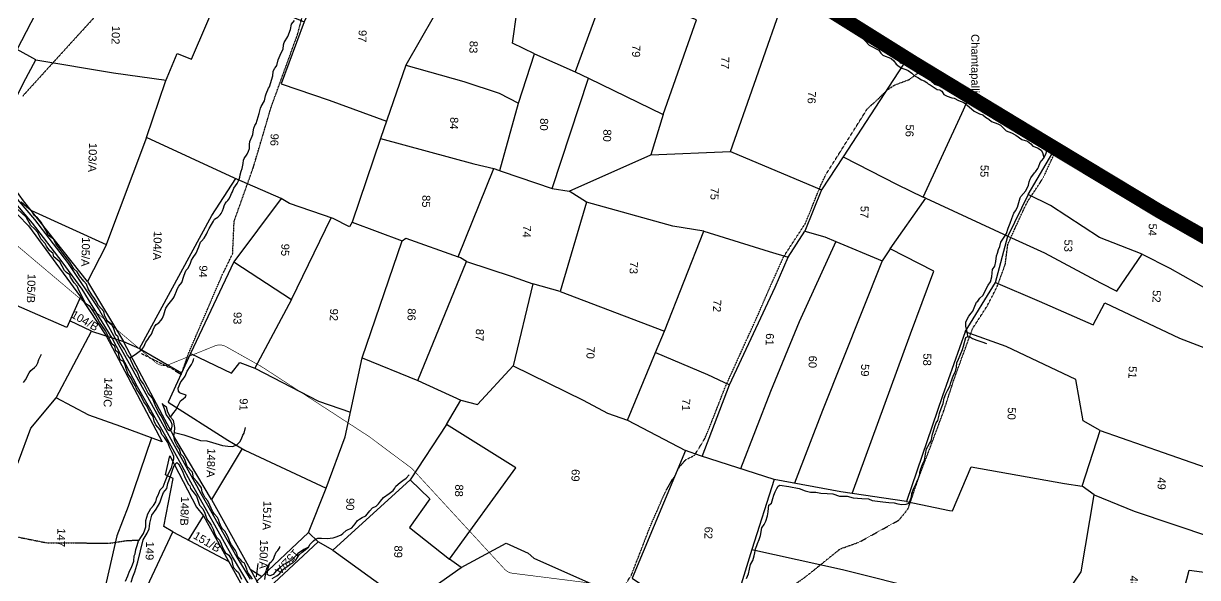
# Model space of a CAD drawing. Header units: inches. Extents: x 337143 to 343737, y 1590289 to 1599624.
# Drawn here: x 340848 to 342678, y 1596621 to 1597485 of the extents above; entities that cross this region are included whole.
import ezdxf

# ---------------------------------------------------------------- set-up
doc = ezdxf.new("R2010")
doc.units = ezdxf.units.IN
doc.header["$MEASUREMENT"] = 0
for name, pattern in [('ACAD_ISO03W100', [30, 12, -18]), ('ACAD_ISO07W100', [3, 0, -3]), ('BORDER', [1.75, 0.5, -0.25, 0.5, -0.25, 0, -0.25])]:
    doc.linetypes.add(name, pattern=pattern)
for name, color, linetype in [('BLOCK', 7, 'Continuous'), ('NALA', 4, 'Continuous'), ('SURVEY_BND', 7, 'Continuous')]:
    doc.layers.add(name, color=color, linetype=linetype)
for name, color, linetype, lineweight in [('FOOTPATH', 150, 'ACAD_ISO07W100', 30), ('ROAD', 1, 'Continuous', 25), ('VILL_BOUNDARY', 6, 'BORDER', 30)]:
    doc.layers.add(name, color=color, linetype=linetype, lineweight=lineweight)
doc.styles.get("Standard").update_dxf_attribs({"font": 'arial.ttf'})
doc.dimstyles.get("Standard").update_dxf_attribs({"dimtxt": 0.18, "dimasz": 0.18, "dimexe": 0.18, "dimexo": 0.0625, "dimgap": 0.09, "dimtad": 0, "dimtih": 1, "dimtoh": 1, "dimdec": 4, "dimzin": 0, "dimdsep": 46, "dimtxsty": 'Standard', "dimcen": 0.09, "dimadec": 0, "dimazin": 0, "dimtfac": 1, "dimtdec": 4, "dimtofl": 0, "dimtmove": 0, "dimatfit": 3, "dimfxl": 0, "dimtolj": 1, "dimtzin": 0, "dimarcsym": 0})

msp = doc.modelspace()

# ---------------------------------------------------------------- linework, layer by layer
at = {"layer": 'BLOCK', "color": 1, "const_width": 1}
msp.add_lwpolyline([(340815.7, 1597157), (341053.8, 1596956.4, 0.278558), (341074.2, 1596953.2), (341145.8, 1596982.3, -0.228011), (341163.1, 1596981.3), (341218.2, 1596950.4, -0.016521), (341219.3, 1596949.7), (341386.6, 1596841), (341386.6, 1596841), (341452, 1596792.2, -0.046215), (341454.7, 1596789.7), (341597.8, 1596634.4, 0.177119), (341610, 1596628.1), (341729, 1596613.1, -0.157751)], format="xyb", dxfattribs=at)
at = {"layer": 'FOOTPATH', "ltscale": 0.002}
for points in [[(341030.8, 1596970.9), (341076.2, 1596948.2), (341093.5, 1596938), (341105.9, 1596973), (341156.9, 1597091.5), (341173.7, 1597125.9), (341176, 1597176.5), (341205.7, 1597259.6), (341233.4, 1597353.3), (341274.8, 1597467.4), (341286, 1597508.9), (341303.9, 1597542), (341343.2, 1597640.1), (341363.7, 1597671.7), (341396.8, 1597703.1), (341445.4, 1597744.8), (341483.3, 1597778.7), (341505.2, 1597804.2), (341534.4, 1597835.8), (341545.3, 1597850.1)], [(340846.7, 1597372), (340895.8, 1597426), (340958.5, 1597494.8), (341000.8, 1597539.2), (341069.2, 1597605.7), (341140.9, 1597660.5), (341206.9, 1597706.1), (341258.4, 1597753.2), (341325.7, 1597779.4), (341355.7, 1597785.8)], [(341770.3, 1596585.2), (341795.9, 1596626.1), (341824.7, 1596700.7), (341848.3, 1596754.6), (341870.8, 1596794.3), (341879.9, 1596804.8), (341893.8, 1596811.7), (341910.1, 1596838.1), (341920.4, 1596863.3), (341941.9, 1596918.3), (341993.3, 1597031.6), (342012.3, 1597075.5), (342033.2, 1597121.7), (342053.5, 1597152.9), (342066.8, 1597173.1), (342079.4, 1597204.5), (342091.3, 1597233.5), (342098.4, 1597248.7), (342163.8, 1597352.4), (342175.4, 1597362.5), (342195.3, 1597381.8), (342205.7, 1597388.8), (342228.7, 1597397.4), (342251, 1597414.2)], [(342023.5, 1596592), (342067.5, 1596622.9), (342121.1, 1596666.1), (342150.8, 1596676.7), (342212.7, 1596710.9), (342227, 1596728.6), (342244.2, 1596778.9), (342264.2, 1596831.4), (342282.7, 1596881.3), (342298.2, 1596929), (342327.4, 1597009.1), (342351.1, 1597045.8), (342366.2, 1597075.7), (342378.5, 1597109.4), (342382.4, 1597140.2), (342393.6, 1597165.1), (342404.7, 1597189.6), (342413.7, 1597208), (342433.5, 1597237.7), (342440.5, 1597250.1), (342454.4, 1597280.6), (342413.4, 1597311.4), (342386.7, 1597328), (342353, 1597347.1), (342333.7, 1597359.3)], [(340794.5, 1596693.4), (340885.1, 1596675.3), (340983, 1596675.2), (341008.4, 1596679), (341027.9, 1596679.9)]]:
    msp.add_lwpolyline(points, dxfattribs=at)
at = {"layer": 'NALA'}
for points in [[(341013.4, 1596963.6), (341021.8, 1596968.9), (341031.9, 1596976.5), (341035.1, 1596981.1), (341038.4, 1596988.2), (341041.6, 1596992.2), (341043.9, 1596996.3), (341047, 1597000.7), (341049.9, 1597007.4), (341051.8, 1597012.1), (341054.4, 1597015.5), (341058.7, 1597018.3), (341062.2, 1597022.7), (341064.1, 1597025.8), (341066.4, 1597030.9), (341068.2, 1597038.1), (341069.5, 1597041.2), (341072.6, 1597045.6), (341076.9, 1597050.8), (341081, 1597056), (341082.5, 1597058.6), (341083.7, 1597061.5), (341086.1, 1597067.6), (341087.4, 1597070.8), (341089.9, 1597075.5), (341094.6, 1597081.2), (341097.6, 1597091.2), (341099.4, 1597096.7), (341101.1, 1597100.4), (341102, 1597101.6), (341104.5, 1597103.6), (341107.9, 1597111.2), (341109.6, 1597115.7), (341112.1, 1597120.2), (341116.8, 1597126.7), (341120.7, 1597136.9), (341123.8, 1597144), (341125, 1597145.3), (341129.1, 1597150.4), (341132.7, 1597156.5), (341134.5, 1597160.1), (341136.8, 1597165.4), (341140.9, 1597171.4), (341143.6, 1597176.5), (341145.6, 1597179.9), (341150.6, 1597182.9), (341154.3, 1597186.7), (341155.9, 1597188.8), (341157.8, 1597192.6), (341159.3, 1597196.9), (341160.6, 1597200.7), (341162.2, 1597204.3), (341164, 1597206.8), (341166.1, 1597209), (341167.6, 1597211.1), (341169.6, 1597214.6), (341172, 1597219.9), (341173.2, 1597222.4), (341175.5, 1597227.9), (341178.2, 1597231.9), (341180.6, 1597235.5), (341182.9, 1597239.7), (341184.8, 1597245), (341185.6, 1597249.1), (341186.8, 1597254.4), (341188.5, 1597258.9), (341190.3, 1597266.5), (341190.5, 1597271.7), (341191.7, 1597274.3), (341196.3, 1597280.9), (341198.2, 1597285.8), (341199.7, 1597290), (341200, 1597295.9), (341200.5, 1597300.8), (341204.1, 1597309), (341205.3, 1597311.7), (341206, 1597318.9), (341206.5, 1597321.8), (341208.4, 1597325.6), (341210.4, 1597329.1), (341212, 1597333.9), (341215, 1597344.2), (341217.1, 1597352.8), (341218.3, 1597355.3), (341223.5, 1597364.2), (341224.7, 1597371.9), (341226, 1597375.2), (341229.6, 1597383.7), (341231, 1597386.1), (341236.5, 1597403.2), (341237, 1597409.9), (341238.9, 1597414.7), (341239.8, 1597415.8), (341242.6, 1597419.3), (341244.5, 1597428), (341249.1, 1597438.8), (341252.2, 1597444.9), (341252.8, 1597451.6), (341254.1, 1597455.2), (341259.7, 1597464.3), (341264, 1597475.4), (341265.7, 1597483.9), (341270, 1597489.6)], [(342138.7, 1597484.1), (342138.2, 1597476.6), (342142.5, 1597470.9), (342149.5, 1597465.6), (342155.9, 1597462.3), (342160, 1597457.8), (342166, 1597450.7), (342171.3, 1597448.3), (342177.2, 1597445.1), (342181.3, 1597443.1), (342184.3, 1597438.7), (342187.8, 1597435.6), (342191, 1597433.8), (342197, 1597431.5), (342200.3, 1597429.9), (342204.7, 1597426.3), (342208.6, 1597421.3), (342213, 1597417.6), (342217, 1597415), (342223.4, 1597413), (342227.3, 1597411.6), (342232.6, 1597407.1), (342237.1, 1597402.9), (342242.3, 1597400.4), (342247.7, 1597396.9), (342252.1, 1597395.5), (342256.2, 1597392.5), (342258.2, 1597390.9), (342261.3, 1597389), (342272.2, 1597382.1), (342276.7, 1597381.3), (342279.7, 1597379.3), (342282.7, 1597374.1), (342287.9, 1597371.4), (342295.4, 1597369), (342299, 1597368.4), (342305.5, 1597364.7), (342313.9, 1597361.7), (342322.3, 1597354.6), (342330, 1597348.3), (342338.4, 1597344), (342343.4, 1597342.5), (342347.6, 1597338.5), (342352.7, 1597335.4), (342357, 1597331.8), (342366.7, 1597328.1), (342371.3, 1597326.2), (342380.1, 1597317.5), (342388, 1597314.3), (342395.2, 1597310.7), (342404.2, 1597303.9), (342413, 1597301.3), (342418.2, 1597297.2), (342421.4, 1597293.5), (342428.8, 1597290.9), (342434.5, 1597287.4), (342436.3, 1597283.7), (342438.8, 1597276)], [(342319.9, 1596996.9), (342319.7, 1597002.4), (342316.9, 1597012.8), (342317, 1597019.8), (342321.6, 1597028.6), (342325.2, 1597033.2), (342327.7, 1597036.3), (342331.1, 1597044.1), (342332.8, 1597048.1), (342333.7, 1597050.3), (342335.9, 1597052.1), (342338.7, 1597056.7), (342343.4, 1597061.1), (342351.6, 1597076.8), (342355.4, 1597082.3), (342357.7, 1597090.1), (342357.9, 1597096.2), (342358.7, 1597101.5), (342362.2, 1597106.7), (342364, 1597113.9), (342365, 1597122.8), (342366.5, 1597126.8), (342368.1, 1597132.4), (342369.9, 1597137.1), (342371.8, 1597143.8), (342376.8, 1597151.6), (342380.4, 1597157.6), (342383, 1597165.7), (342386.2, 1597173.7), (342388.5, 1597181), (342391.7, 1597189.3), (342394.4, 1597193), (342397.8, 1597198.5), (342401.9, 1597213.1), (342403, 1597215.1), (342410.7, 1597223.8), (342414.8, 1597232.7), (342415.6, 1597237.9), (342417.4, 1597242), (342418.5, 1597244.3), (342424.2, 1597251.8), (342425.7, 1597253.7), (342429.2, 1597258.9), (342430.1, 1597260.9), (342432.8, 1597268.3), (342438, 1597274.5), (342442, 1597282), (342443, 1597284.9), (342442.5, 1597287.8), (342438.3, 1597291.6), (342433.9, 1597293.3), (342428.8, 1597295.3), (342423.1, 1597299.4), (342414.9, 1597307.8), (342405.3, 1597308.7), (342399.3, 1597314.7), (342393.2, 1597316.8), (342379.2, 1597327.6), (342370.6, 1597333.1), (342361.1, 1597336), (342354.2, 1597340.6), (342346.6, 1597347.2), (342336.1, 1597351.5), (342326.9, 1597359.2), (342322.4, 1597362.6), (342304.6, 1597373), (342294.4, 1597376.1), (342288, 1597380.8), (342281.4, 1597385.7), (342268.9, 1597389.8), (342262.5, 1597395.2), (342255.1, 1597402.5), (342246.3, 1597404.8), (342238.2, 1597410.9), (342226.2, 1597419.7), (342215.6, 1597422.9), (342211.5, 1597429.1), (342204.6, 1597432.5), (342194.6, 1597439.3), (342186.8, 1597446.5), (342175.5, 1597452.6), (342167.9, 1597457.5), (342161.8, 1597464.8), (342151, 1597471.3), (342146, 1597475.8), (342145.4, 1597479.8)], [(341006.6, 1596615.8), (341010, 1596624.1), (341012.8, 1596631.1), (341015.1, 1596634.9), (341016.5, 1596638.5), (341017.7, 1596641.1), (341019.7, 1596646.9), (341020.1, 1596655), (341021.7, 1596658.3), (341022.6, 1596664.9), (341024.7, 1596671.6), (341027, 1596678.5), (341027.9, 1596679.9), (341030.5, 1596683.9), (341034.6, 1596690.2), (341036.8, 1596695.9), (341038.1, 1596700.5), (341038.2, 1596705.3), (341038.4, 1596710.3), (341041.3, 1596720.9), (341043.5, 1596724.4), (341045.9, 1596729.2), (341050.4, 1596733.5), (341053.8, 1596739.2), (341055.5, 1596745.9), (341057.5, 1596749.6), (341060.9, 1596758.2), (341065.4, 1596762.8), (341068.2, 1596771.1), (341071.5, 1596778.8), (341075.2, 1596786.5), (341078.1, 1596792.4), (341080.4, 1596800.5), (341082, 1596806.6), (341082.2, 1596810.1), (341079.3, 1596816.1), (341075.9, 1596823.4), (341072.6, 1596832), (341067.2, 1596839.6), (341063, 1596844.5), (341060.8, 1596851.8), (341053.9, 1596859.3), (341051.4, 1596865.2), (341049.9, 1596872.2), (341044, 1596880.2), (341039.6, 1596889), (341035.2, 1596895.1), (341030.3, 1596905), (341027.7, 1596909), (341024.4, 1596914.3), (341021.9, 1596920.8), (341017.6, 1596927.3), (341015.3, 1596932.2), (341010.9, 1596938.3), (341008.1, 1596945.6), (341005.9, 1596952.4), (341003.5, 1596958), (340998.2, 1596960.5), (340996.9, 1596965.6), (340995.5, 1596971.6), (340991.6, 1596974.6), (340989.7, 1596982), (340985.7, 1596985.2), (340975.6, 1597005.8), (340966.1, 1597019.1), (340960, 1597030.7), (340955.8, 1597037.6), (340951.5, 1597043.7), (340944.8, 1597048), (340938.7, 1597060.5), (340934.1, 1597068.1), (340931.1, 1597075.3), (340926.3, 1597080.6), (340920.8, 1597089.3), (340919.8, 1597093.2), (340914.5, 1597096.9), (340911.4, 1597099.6), (340907.6, 1597106.7), (340904, 1597113.2), (340894.7, 1597121.2), (340894, 1597126.1), (340887.9, 1597131), (340883.6, 1597137.6), (340881.4, 1597142.1), (340874.6, 1597149), (340870, 1597158.9), (340864.9, 1597164.6), (340858.9, 1597170.2), (340851.8, 1597182.9), (340831.2, 1597201.5)], [(341124.9, 1596761.2), (341118, 1596770.9), (341112.6, 1596776.8), (341111.2, 1596785.6), (341102.9, 1596794.2), (341101.7, 1596797.4), (341099.3, 1596805.1), (341096.3, 1596810), (341092.7, 1596813.8), (341090.8, 1596821.6), (341087, 1596826.8), (341083.6, 1596833.7), (341082.2, 1596841.8), (341083, 1596847.4), (341083.7, 1596855.1), (341081.3, 1596866.1), (341076.9, 1596871.1), (341072.6, 1596879), (341070.6, 1596887), (341065.9, 1596890.1), (341064, 1596892.7), (341066.9, 1596885), (341069.8, 1596875.1), (341074.3, 1596869.4), (341077.4, 1596864.7), (341078.7, 1596860.6), (341078.6, 1596857.3), (341078.5, 1596854.8), (341077.2, 1596850.8), (341075.3, 1596849.8), (341072.4, 1596851.4), (341069, 1596859.7), (341065.9, 1596866.6), (341062, 1596873.4), (341057.6, 1596880.9), (341053.1, 1596890.5), (341048.7, 1596900.8), (341041.9, 1596908.5), (341038.4, 1596916.2), (341034.8, 1596923), (341029.4, 1596929.9), (341026.1, 1596938.2), (341024.2, 1596942.9), (341019.9, 1596948.9), (341013.4, 1596963.6), (341009.5, 1596967.7), (341004.9, 1596977.1), (340996.6, 1596989.3), (340995.2, 1596996.4), (340991.4, 1596999.5), (340988.3, 1597008.7), (340985.2, 1597015.6), (340978.5, 1597020.9), (340974.6, 1597028.6), (340972.6, 1597035.9), (340964.4, 1597045.4), (340960.9, 1597051.8), (340958.5, 1597056.1), (340954.2, 1597062.1), (340948.4, 1597071.4), (340945.6, 1597078.4), (340941.8, 1597083.2), (340934.7, 1597091.4), (340931.3, 1597097.6), (340925.9, 1597102.2), (340919.8, 1597112.9), (340908.7, 1597126.9), (340898.1, 1597141.5), (340894.2, 1597148.4), (340886.2, 1597155.1), (340882.1, 1597162.6), (340875.3, 1597175.3), (340869.6, 1597181.8), (340863.8, 1597186.3), (340860.6, 1597192.3), (340852, 1597198.9), (340844.1, 1597206.3)], [(341974.9, 1596619.8), (341976.7, 1596623.5), (341978.1, 1596627.3), (341981.3, 1596641.8), (341984.9, 1596647.9), (341986.8, 1596655.2), (341988, 1596660.1), (341988.8, 1596666.1), (341990.9, 1596671.3), (341992.3, 1596674.3), (341994.9, 1596680.8), (341996.8, 1596687.1), (341998.7, 1596698.9), (342002.4, 1596704.1), (342004.9, 1596709.4), (342007.8, 1596717.5), (342008.8, 1596723.9), (342009.3, 1596729.5), (342009.9, 1596734.2), (342013.8, 1596737.5), (342016.1, 1596744.4), (342017.6, 1596749.7), (342019.5, 1596754.8), (342021, 1596758.3), (342022.2, 1596760.4), (342024.6, 1596763.7), (342026.7, 1596765.3), (342041.1, 1596763.4), (342057, 1596760), (342066.2, 1596756.7), (342074.9, 1596754.5), (342083.1, 1596754.3), (342091.1, 1596752.9), (342101, 1596752.2), (342109.4, 1596751.6), (342119.8, 1596748.2), (342131.8, 1596748), (342141.4, 1596745.8), (342154.6, 1596744.4), (342165.4, 1596744.3), (342170.8, 1596741.6), (342187.8, 1596739.3), (342197.1, 1596738.3), (342205.4, 1596737.8), (342211.1, 1596736.3), (342217.1, 1596735.1), (342224, 1596735.8), (342228.6, 1596737.1), (342232.4, 1596747), (342232.6, 1596752.3), (342235.2, 1596759.4), (342237.4, 1596764), (342239.4, 1596768.2), (342241.2, 1596771.9), (342243.1, 1596776.4), (342244.1, 1596779.4), (342245.4, 1596782.3), (342245.5, 1596785.6), (342246.7, 1596790.6), (342248.6, 1596795), (342249.5, 1596797.7), (342252.3, 1596804.2), (342254.2, 1596813.7), (342255.7, 1596822), (342260.2, 1596830.1), (342262.4, 1596833.6), (342263.2, 1596836.4), (342264, 1596839.8), (342265.2, 1596844.9), (342265.9, 1596848.1), (342268.6, 1596856.7), (342270.9, 1596862.3), (342273.4, 1596866.1), (342275.5, 1596874.2), (342275.9, 1596877.7), (342278.5, 1596884.7), (342281.6, 1596892.8), (342283.1, 1596901), (342285.8, 1596907.6), (342288.2, 1596912.9), (342290.3, 1596916.4), (342292.5, 1596921.3), (342293.5, 1596925.1), (342295.1, 1596929.5), (342295.8, 1596931.1), (342297.6, 1596936.5), (342301, 1596942.6), (342302.4, 1596949.3), (342302.9, 1596955.8), (342305.4, 1596961.7), (342308, 1596967.9), (342311.7, 1596976.7), (342313.5, 1596982), (342317, 1596995.5), (342319.9, 1596996.9), (342324.2, 1596996.1), (342327.2, 1596993.7), (342334.2, 1596991.2), (342342, 1596988.5), (342349.2, 1596985.9)], [(340847.3, 1596925.3), (340850.7, 1596929.7), (340856.2, 1596940.2), (340859.1, 1596944.1), (340864.7, 1596948.7), (340867.9, 1596951.8), (340869.9, 1596956.1), (340871.6, 1596960.9), (340875.4, 1596969.4)], [(341076.9, 1596871.1), (341079.6, 1596875.1), (341082, 1596878.4), (341084.7, 1596881.8), (341088.6, 1596889.7), (341089.9, 1596891.5), (341092.2, 1596896.5), (341096.3, 1596899.7), (341100.1, 1596902.9), (341100.1, 1596902.9), (341101.2, 1596905.6), (341101.2, 1596905.6), (341093.6, 1596908.4), (341091.1, 1596909), (341089.4, 1596912), (341088.9, 1596916.7), (341093.1, 1596926.2), (341095.9, 1596930.1), (341099.6, 1596935.2), (341100.5, 1596938), (341102.9, 1596942.9), (341107.5, 1596950), (341109.6, 1596953.3), (341111.4, 1596957.3), (341112.5, 1596960.6), (341113.4, 1596962.9)], [(341083, 1596847.4), (341097.8, 1596843.6), (341123.8, 1596835.2), (341133.4, 1596834.6), (341142, 1596831.7), (341157.8, 1596827.2), (341166.2, 1596826.2), (341173.7, 1596825.5), (341180, 1596828.4), (341185, 1596833.1), (341187.4, 1596837.8), (341189.5, 1596843.3), (341191.8, 1596846.3), (341193.5, 1596855)], [(341015.2, 1596614.3), (341018.2, 1596622.7), (341020.9, 1596630.1), (341025.6, 1596645.9), (341034.2, 1596680.1), (341040.5, 1596690.6), (341043.4, 1596697.2), (341044.2, 1596701.7), (341044.6, 1596706.4), (341047.5, 1596718.5), (341054.3, 1596727.7), (341060.2, 1596737.9), (341063.3, 1596747.4), (341066, 1596754), (341071.2, 1596760.4), (341072.6, 1596768.1), (341077.2, 1596780.7), (341080.6, 1596790.2), (341082.6, 1596796.1), (341086.4, 1596800.8), (341089, 1596798.7), (341094.8, 1596788.2), (341098.6, 1596779), (341104.3, 1596767), (341106.7, 1596764.4), (341108.1, 1596760.2), (341111.8, 1596755.6), (341117.3, 1596748), (341120.2, 1596738.9), (341122, 1596734.2), (341127.1, 1596728.4), (341130.4, 1596721.9), (341132.6, 1596715.7), (341134.6, 1596710.7), (341137.2, 1596707.5), (341140.3, 1596702.9), (341143.4, 1596696.9), (341145.3, 1596690.7), (341148.1, 1596684.9), (341153.3, 1596679.7), (341156, 1596673.9), (341157.9, 1596668.3), (341162.7, 1596660.1), (341167.7, 1596656.2), (341172, 1596649.5), (341174.5, 1596637.4), (341179.2, 1596632.3), (341182.9, 1596629.2), (341184.8, 1596624.5), (341187.7, 1596619)], [(341291.9, 1596669), (341294.8, 1596673.3), (341300, 1596678.7), (341302.8, 1596681), (341306.3, 1596682.6), (341312, 1596682.6), (341321.1, 1596682.3), (341330.3, 1596683.1), (341336.9, 1596685.4), (341342.7, 1596688), (341345.6, 1596690.2), (341350.9, 1596694.7), (341359.5, 1596699.1), (341364.5, 1596705.3), (341368.4, 1596710.2), (341371.6, 1596712.4), (341375.9, 1596715), (341381.3, 1596717.6), (341387.8, 1596725.3), (341391.8, 1596729.8), (341397.5, 1596732.4), (341401.3, 1596736.1), (341404.2, 1596740.3), (341408.9, 1596746.2), (341417.6, 1596752.3), (341423.9, 1596756.8), (341426.4, 1596760.8), (341428.1, 1596764), (341434.7, 1596769.4), (341439.2, 1596772.6), (341444, 1596776.1), (341448.9, 1596781.6)], [(341204.7, 1596618.7), (341202.1, 1596623.3), (341199.1, 1596627.3), (341197.6, 1596629.3), (341196.5, 1596632.5), (341195.8, 1596634.3), (341194.7, 1596637.2), (341193.2, 1596641.4), (341191.4, 1596644.1), (341189.2, 1596645.3), (341186.4, 1596649.2), (341182.5, 1596653.2), (341181.2, 1596655.5), (341180, 1596659.3), (341178, 1596663.3), (341175.5, 1596667.2), (341171.9, 1596672.3), (341169.3, 1596676.9), (341167.8, 1596681.8), (341165.7, 1596686.3), (341161.5, 1596693.8), (341157.6, 1596697.2), (341156, 1596700.3), (341154.7, 1596703.2), (341153.3, 1596706.8), (341151.8, 1596711.8), (341150.1, 1596714.9), (341145.4, 1596720.3), (341142.2, 1596724.9), (341138.3, 1596734.3), (341134.8, 1596741.1), (341130.6, 1596745.5), (341128.5, 1596749.7), (341126, 1596754.7), (341124.9, 1596761.2)], [(341231.9, 1596644.2), (341234, 1596646.5), (341235.7, 1596648.2), (341237.3, 1596650.1), (341238.9, 1596654.5), (341241.3, 1596661.1), (341244.3, 1596663.7), (341247.3, 1596668.1), (341247.3, 1596669.6)], [(341235.5, 1596619.9), (341242.7, 1596624.2), (341247, 1596627.5), (341251.1, 1596632.8), (341262.8, 1596641.5), (341267.3, 1596644.4), (341272, 1596648.4), (341277.3, 1596656.7), (341281.9, 1596660.7), (341291.9, 1596669), (341284.6, 1596665), (341280.8, 1596662.6), (341275.4, 1596658.7), (341271, 1596654.2), (341265.2, 1596648.4), (341262, 1596646.3), (341258.3, 1596643.7), (341253.1, 1596641.8), (341247.4, 1596636.7), (341241.5, 1596632), (341239.4, 1596629.1), (341236.7, 1596626.4), (341233.3, 1596624.4), (341231.4, 1596624), (341229.4, 1596625.2), (341227.7, 1596626), (341228.9, 1596635.9), (341231.9, 1596644.2), (341229.6, 1596641), (341226.7, 1596635.4), (341225.2, 1596631.5), (341224.3, 1596628.9), (341224.2, 1596625.8), (341224, 1596621.8), (341223.4, 1596618.6)]]:
    msp.add_lwpolyline(points, dxfattribs=at)
at = {"layer": 'ROAD'}
for points in [[(341228.7, 1596561), (341173.5, 1596653.7), (341108.3, 1596770.2), (341094.3, 1596795.8), (341069.7, 1596841.2), (341025.5, 1596918.8), (340985.7, 1596994.4), (340938.8, 1597070.7), (340907.7, 1597113.1), (340861.6, 1597173.6), (340815.2, 1597227.9)], [(340820.1, 1597231.7), (340864.7, 1597179.3), (340916.1, 1597112.4), (340965.7, 1597038.4), (341012.1, 1596954.8), (341061.4, 1596866.3), (341114.4, 1596770.5), (341124.3, 1596752.3), (341136.6, 1596730.4), (341157.9, 1596692.8), (341180.2, 1596653.4), (341201.1, 1596619.1)]]:
    msp.add_lwpolyline(points, dxfattribs=at)
at = {"layer": 'SURVEY_BND'}
for points in [[(341644.3, 1597437.6), (341610.1, 1597453.8), (341616.9, 1597501.9), (341638, 1597639.7), (341648.1, 1597692.4), (341666.1, 1597769.1)], [(341487.7, 1597546.1), (341337.4, 1597610.1), (341310.6, 1597542.5), (341285.1, 1597487.4), (341249.3, 1597390.8), (341324.3, 1597365.4), (341413.4, 1597332.3)], [(340866.7, 1597428.1), (340837.5, 1597444.1), (340910.5, 1597585), (340953.6, 1597573.1), (340989, 1597545.4), (341063.1, 1597514.2), (341095.7, 1597581.8)], [(341359.9, 1597174.9), (341356.1, 1597167.8), (341330.5, 1597181), (341262.2, 1597204.1), (341249.1, 1597211.8), (341176.7, 1597243.8), (341039.3, 1597306.9), (341069, 1597394.2), (341087.1, 1597437.7), (341109.3, 1597429.2), (341157.2, 1597540.7), (341285.1, 1597487.4)], [(341616.9, 1597501.9), (341508.6, 1597533.5), (341443.8, 1597419.7), (341534.4, 1597394.2), (341589.5, 1597376.3), (341619.2, 1597360.4)], [(341844.8, 1597342.7), (341897.2, 1597490.5), (341756.9, 1597542.6), (341707.8, 1597409.3), (341728.7, 1597399.5)], [(341950.2, 1597285.1), (341987.1, 1597390.4), (342040.6, 1597543.4)], [(340847.7, 1597208.5), (340792.7, 1597283.3), (340847.3, 1597392), (340866.7, 1597428.1), (340987.8, 1597408), (341069.8, 1597396.2)], [(341590.5, 1597255.4), (341619.2, 1597360.4), (341644.3, 1597437.6), (341707.8, 1597409.3)], [(342225.3, 1597429.9), (342125.9, 1597277.1), (342210.1, 1597234), (342250.6, 1597214.3)], [(341443.8, 1597419.7), (341404.1, 1597305.6), (341549.9, 1597266), (341580.8, 1597258.6)], [(341671.8, 1597227.6), (341728.7, 1597399.5), (341844.8, 1597342.7), (341826, 1597279.9)], [(342254.6, 1597212.5), (342250.6, 1597214.3), (342310.8, 1597344.3), (342322.9, 1597370.7)], [(341039.3, 1597306.9), (340975.2, 1597137.3), (340947.5, 1597082.8), (341003.4, 1596989.3)], [(341404.1, 1597305.6), (341359.9, 1597174.9), (341438.2, 1597146.3), (341443.6, 1597150.4), (341525.6, 1597121.3)], [(341908.2, 1597161.1), (341859.9, 1597168.8), (341725.7, 1597206.3), (341698.2, 1597223.2), (341826, 1597279.9), (341950.2, 1597285.1), (342092.1, 1597225.5)], [(342125.9, 1597277.1), (342092.1, 1597225.5), (342065.7, 1597161.3)], [(342414.3, 1597218.4), (342456.1, 1597290.1)], [(341538.4, 1597113.8), (341528.8, 1597119.7), (341525.6, 1597121.3), (341580.8, 1597258.6), (341593.7, 1597254.3), (341671.8, 1597227.6), (341698.2, 1597223.2)], [(341028.2, 1596978.1), (341141, 1597185.4), (341178.4, 1597243)], [(342591.7, 1597125.1), (342525.6, 1597151.3), (342449.2, 1597201.3), (342414.3, 1597218.4), (342382.3, 1597153.2)], [(340822.9, 1597202.8), (340855.3, 1597169.3), (340936.2, 1597058.7), (340915.3, 1597010.8), (340790.7, 1597064.8), (340806.8, 1597115.3)], [(340947.5, 1597082.8), (340847.7, 1597208.5)], [(341249.1, 1597211.8), (341175.6, 1597113.4), (341265.7, 1597054.4), (341327.2, 1597182.1)], [(341725.7, 1597206.3), (341684.5, 1597067.2), (341847.1, 1597005.2)], [(342199, 1597133.8), (342254.6, 1597212.5), (342382.3, 1597153.2)], [(340859.8, 1597193.4), (340976.5, 1597140.5)], [(341375.9, 1596963.7), (341438.2, 1597146.3)], [(341833.1, 1596972.1), (341847.1, 1597005.2), (341908.2, 1597161.1), (342010.1, 1597129.3), (342039.8, 1597120.5)], [(341905.6, 1596810.1), (341948.5, 1596921.7), (342019.6, 1597074.1), (342039.8, 1597120.5), (342065.7, 1597161.3), (342096.9, 1597152.3), (342114.5, 1597144.9), (342057.2, 1597019.6), (342012.5, 1596911.4), (341965.8, 1596791)], [(342363.4, 1597081.1), (342382.3, 1597153.2), (342439.6, 1597127.5), (342527, 1597080.4), (342552.2, 1597067.8), (342591.7, 1597125.1), (342634.9, 1597103.5), (342695.9, 1597069.2), (342754.9, 1597035.5), (342785.8, 1597097.2)], [(342114.5, 1597144.9), (342186.5, 1597115), (342093.5, 1596881.8), (342049.9, 1596768.4)], [(342139.9, 1596752.2), (342230.7, 1597001.1), (342267.3, 1597098.7), (342199, 1597133.8), (342186.5, 1597115)], [(341175.6, 1597113.4), (341108.2, 1596970.7), (341171.7, 1596940), (341185, 1596956.7), (341208.5, 1596947.9)], [(341462.4, 1596928.5), (341538.4, 1597113.8), (341609.5, 1597090.4), (341641.8, 1597078.9)], [(341684.5, 1597067.2), (341641.8, 1597078.9), (341611.2, 1596951.3)], [(342526.4, 1596850.6), (342499.8, 1596865.4), (342488.3, 1596930.1), (342379.7, 1596981.6), (342315.7, 1597004.4), (342363.4, 1597081.1), (342431.1, 1597051.9), (342515.4, 1597015.4), (342533.6, 1597049.3), (342650, 1596994.5), (342740.7, 1596959.8), (342795.8, 1596936.7)], [(340936.2, 1597058.7), (340976.7, 1596998)], [(341265.7, 1597054.4), (341208.5, 1596947.9), (341307.4, 1596896.3), (341357.5, 1596878.9)], [(340798.6, 1596705.5), (340839.7, 1596802.3), (340859, 1596854.1), (340898.6, 1596901.6), (340953.4, 1597005.5), (340919.9, 1597021.3)], [(340953.4, 1597005.5), (341003.4, 1596989.3)], [(342315.7, 1597004.4), (342280.5, 1596904.6), (342224.6, 1596739.8), (342291.3, 1596726), (342296.4, 1596725.1), (342325.5, 1596793.7), (342471.1, 1596767.7), (342498.3, 1596764)], [(340976.7, 1596998), (341063.9, 1596832.9), (340999.5, 1596857), (340949.6, 1596874.2), (340898.6, 1596901.6)], [(341140.6, 1596742.9), (341082.2, 1596841.8), (341064.1, 1596874.3), (341018.5, 1596960.8), (341003.4, 1596989.3), (341028.2, 1596978.1), (341094.1, 1596940.2)], [(341108.2, 1596970.7), (341072.9, 1596894.5), (341166.1, 1596835.5), (341192.5, 1596820.1), (341319.7, 1596760.5)], [(341291.9, 1596691.7), (341319.7, 1596760.5), (341349.1, 1596840.6), (341375.9, 1596963.7), (341462.4, 1596928.5), (341529.6, 1596897.8)], [(341789.3, 1596866.5), (341833.1, 1596972.1), (341914.1, 1596937.7), (341948.5, 1596921.7)], [(341529.9, 1596637.2), (341511.6, 1596650.2), (341615.3, 1596792.6), (341506.9, 1596860), (341529.6, 1596897.8), (341555.7, 1596890.8), (341611.2, 1596951.3), (341720.3, 1596897.6), (341758.4, 1596877.3), (341789.3, 1596866.5), (341879.6, 1596819.5)], [(341506.9, 1596860), (341450.5, 1596773.6), (341481.4, 1596744.1), (341449.2, 1596699.5), (341511.6, 1596650.2)], [(341047.2, 1596839.1), (341010.8, 1596732.3), (340993.2, 1596686.4), (340958.4, 1596534.3), (340946, 1596508.7), (340820, 1596542.8), (340747.9, 1596559.8)], [(342517.2, 1596750.3), (342498.3, 1596764), (342526.4, 1596850.6), (342624.5, 1596816.5), (342735.1, 1596778)], [(341188.4, 1596822.5), (341140.6, 1596742.9), (341211.6, 1596615.7)], [(342018, 1596774.4), (341903.2, 1596810.9), (341879.6, 1596819.5), (341796.8, 1596620.3), (341812.6, 1596609.5), (341932.3, 1596558.2), (341954.1, 1596570.4)], [(341080.6, 1596692.8), (341066.3, 1596700.8), (341081.1, 1596775.8), (341068.9, 1596781.7), (341075.7, 1596811.2), (341117.4, 1596731.1), (341128.1, 1596717.7), (341194.2, 1596598.1), (341122.3, 1596527.9), (341093.2, 1596506.4), (341012.5, 1596547.6), (341080.6, 1596692.8), (341167.5, 1596646.4)], [(341450.5, 1596773.6), (341330.1, 1596664), (341409.1, 1596607.1)], [(342224.6, 1596739.8), (342122.2, 1596754.8), (342018, 1596774.4), (341983.5, 1596665.2), (342124.9, 1596633.7), (342255.3, 1596601.3), (342224.2, 1596514.2), (342189.6, 1596400.4), (342348.4, 1596399.3), (342361.9, 1596418.3), (342379.9, 1596500.8), (342434, 1596537.6)], [(342523.8, 1596504.2), (342434, 1596537.6), (342496.7, 1596630.5), (342517.2, 1596750.3), (342579.3, 1596724.7), (342700, 1596684.4)], [(341105, 1596679.8), (341128.1, 1596717.7)], [(341223, 1596598.8), (341211.6, 1596615.7), (341291.9, 1596691.7), (341306.8, 1596677.1)], [(341330.1, 1596664), (341306.8, 1596677.1), (341223, 1596598.8), (341266.1, 1596520.6), (341317.4, 1596486.3), (341353.7, 1596552.5), (341383.9, 1596584.8), (341388.9, 1596578)], [(341339.1, 1596475.3), (341365.5, 1596544.3), (341409.1, 1596607.1), (341454, 1596583.8), (341529.9, 1596637.2), (341600.2, 1596674.8), (341634.3, 1596659.5), (341643.2, 1596651.8), (341747.1, 1596605.6), (341781.5, 1596590.7)], [(341983.5, 1596665.2), (341954.1, 1596570.4), (341984, 1596555.3), (342032.2, 1596558.9), (342161.9, 1596529.4), (342224.2, 1596514.2)], [(341201.1, 1596634.6), (341219.3, 1596623)], [(342735.7, 1596248), (342592.9, 1596279.9), (342545.9, 1596297.1), (342609.7, 1596390.4), (342623, 1596470.1), (342665.1, 1596633.1), (342806.2, 1596614.2), (342910.1, 1596599.4), (342862.4, 1596450.5)]]:
    msp.add_lwpolyline(points, dxfattribs=at)
at = {"layer": 'VILL_BOUNDARY', "color": 6, "linetype": 'ACAD_ISO03W100', "lineweight": -2, "ltscale": 3, "const_width": 22.3}
msp.add_lwpolyline([(342097.3, 1597509.9), (342235.8, 1597423.4), (342416.5, 1597314), (342617.7, 1597192.9), (342842.9, 1597064.8), (342977.4, 1597003.7), (343035.4, 1596975.5), (343183.9, 1596925.7), (343282.9, 1596891.9), (343382.3, 1596861.5), (343602.2, 1596796.5), (343557.4, 1596542.2), (343513.5, 1596422.5), (343500, 1596294.5), (343490, 1596223.8), (343470.5, 1596125), (343423.5, 1596011.8), (343408.7, 1595926.1), (343490.1, 1595788.3), (343536.3, 1595628.9), (343534.2, 1595527.4), (343511.6, 1595380), (343528.8, 1595260.5), (343334.7, 1595111.6)], dxfattribs=at)

# ---------------------------------------------------------------- texts
at = {"layer": 'SURVEY_BND'}
for s, rotation, p in [('102', 268.028, (340985.7, 1597481.3)), ('97', 268.028, (341370.3, 1597474.9)), ('83', 268.028, (341543.4, 1597457.8)), ('Chamtapalli', 270.1484, (342325.4, 1597468.2)), ('79', 268.028, (341797.1, 1597451.5)), ('77', 268.028, (341935.8, 1597433.3)), ('76', 268.028, (342070.8, 1597379.2)), ('84', 268.028, (341513.1, 1597339.1)), ('80', 268.028, (341653.3, 1597337.3)), ('96', 268.028, (341233, 1597313.4)), ('80', 268.028, (341751.9, 1597320)), ('56', 268.028, (342223.5, 1597327.6)), ('103/A', 268.028, (340949.8, 1597298.9)), ('55', 268.028, (342340.1, 1597264.6)), ('75', 268.028, (341919.3, 1597229.3)), ('85', 268.028, (341469.6, 1597217.6)), ('57', 268.028, (342153, 1597200.8)), ('74', 268.028, (341626.7, 1597170.4)), ('54', 268.028, (342602.4, 1597173.3)), ('105/A', 268.028, (340939, 1597151.8)), ('104/A', 268.028, (341050.9, 1597161.5)), ('53', 268.028, (342470.9, 1597148.3)), ('95', 268.028, (341249.8, 1597141.8)), ('73', 268.028, (341793.2, 1597113.9)), ('105/B', 268.028, (340854.1, 1597094.7)), ('94', 268.028, (341121.9, 1597108.2)), ('52', 268.028, (342608.6, 1597069.4)), ('104/B', 329.9284, (340920.5, 1597027.6)), ('92', 268.028, (341325.7, 1597040.7)), ('86', 268.028, (341446.9, 1597041.1)), ('72', 268.028, (341923.2, 1597054.5)), ('93', 268.028, (341175.4, 1597035.5)), ('87', 268.028, (341553.1, 1597009.2)), ('61', 268.028, (342005.4, 1597002.3)), ('70', 268.028, (341725.9, 1596981.8)), ('60', 268.028, (342072.3, 1596967.4)), ('58', 268.028, (342250.9, 1596970.9)), ('59', 268.028, (342153.9, 1596954.3)), ('51', 268.028, (342571.1, 1596951)), ('148/C', 268.028, (340973.9, 1596933.5)), ('91', 268.028, (341184.9, 1596901)), ('71', 268.028, (341874.8, 1596900.3)), ('50', 268.028, (342382.6, 1596886.8)), ('148/A', 268.028, (341134.5, 1596822.9)), ('69', 268.028, (341702.5, 1596790.5)), ('88', 268.028, (341520.9, 1596766.8)), ('49', 268.028, (342616.6, 1596777.8)), ('148/B', 268.028, (341093.4, 1596747.8)), ('90', 268.028, (341351.2, 1596745.6)), ('151/A', 268.028, (341221.8, 1596741)), ('147', 268.028, (340900.5, 1596698.3)), ('151/B', 329.3142, (341111, 1596683.3)), ('62', 268.028, (341909.8, 1596700.9)), ('149', 268.028, (341038.8, 1596677.7)), ('150/A', 268.028, (341216.6, 1596680.5)), ('89', 268.028, (341426.1, 1596671.6)), ('152/A', 227.6342, (341269.5, 1596666.9)), ('48', 268.028, (342573, 1596624.6))]:
    msp.add_text(s, height=12.48, rotation=rotation, dxfattribs=at).set_placement(p)

# ---------------------------------------------------------------- leaders
msp.add_leader([(341210.9, 1596622.7), (341213.4, 1596643.3)], dimstyle='Standard', override={"dimgap": 0.09, "dimtad": 0}, dxfattribs=at)

doc.saveas('drawing.dxf')
